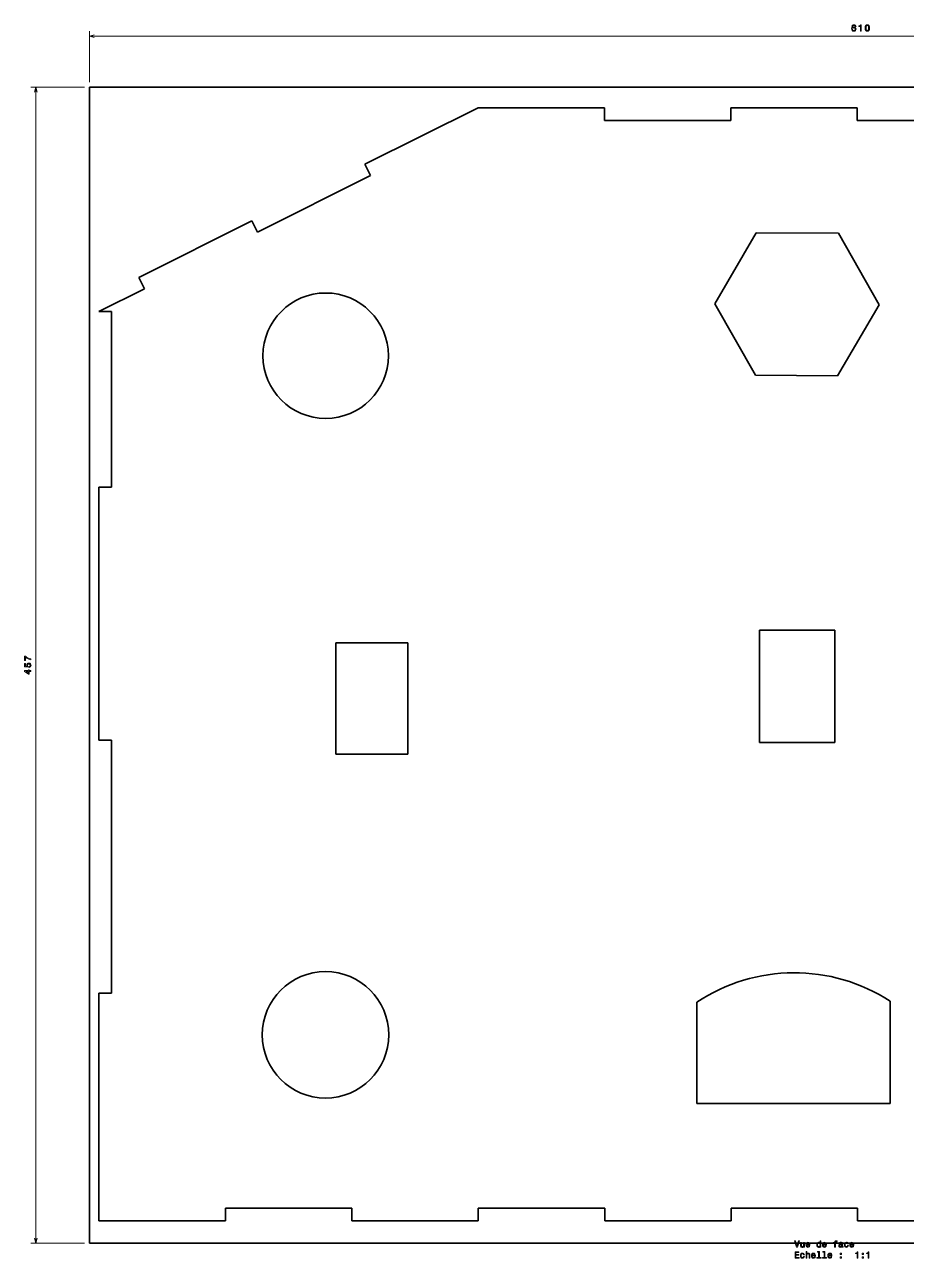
# Model space of a CAD drawing. Extents: x 94 to 729, y 59 to 547.
# Drawn here: x 93.6 to 442.3, y 59.3 to 547 of the extents above; entities that cross this region are included whole.
import ezdxf

# ---------------------------------------------------------------- set-up
doc = ezdxf.new("R2010")
doc.units = 0

msp = doc.modelspace()

# ---------------------------------------------------------------- linework, layer by layer
at = {"color": 7, "lineweight": 13}
for p, q in [((119.202271, 524.283936), (119.202271, 544.499268)), ((119.202271, 542.499268), (729.202271, 542.499268)), ((117.202271, 522.283936), (96.047363, 522.283936)), ((98.047363, 65.283936), (98.047363, 522.283936)), ((117.202271, 65.283936), (96.047363, 65.283936))]:
    msp.add_line(p, q, dxfattribs=at)
at = {"color": 7, "lineweight": 35}
for p, q in [((119.202271, 522.283936), (729.202271, 522.283936)), ((119.202271, 522.283936), (119.202271, 65.283936)), ((272.906128, 514.1651), (228.184753, 491.804443)), ((272.906128, 514.1651), (322.906128, 514.1651)), ((372.906128, 514.1651), (422.906128, 514.1651)), ((322.906128, 509.1651), (372.906128, 509.1651)), ((422.906128, 509.1651), (472.906128, 509.1651)), ((230.420837, 487.332275), (185.699463, 464.971619)), ((183.463409, 469.443787), (138.74205, 447.083069)), ((366.494843, 436.708374), (382.922241, 464.778137)), ((382.922241, 464.778137), (415.445068, 464.586487)), ((415.445068, 464.586487), (431.540466, 436.325073)), ((140.978119, 442.610962), (122.906128, 433.574951)), ((382.590271, 408.44696), (366.494843, 436.708374)), ((431.540466, 436.325073), (415.113098, 408.25531)), ((127.994522, 364.164856), (127.906128, 433.574951)), ((415.113098, 408.25531), (382.590271, 408.44696)), ((122.994522, 364.164856), (122.994522, 264.164856)), ((384.242218, 307.57843), (413.996826, 307.57843)), ((384.242218, 263.179993), (384.242218, 307.57843)), ((413.996826, 307.57843), (413.996826, 263.179993)), ((216.705688, 302.64624), (245.129364, 302.64624)), ((216.705688, 302.64624), (216.705688, 258.64624)), ((245.129364, 258.64624), (245.129364, 302.64624)), ((127.994522, 164.164856), (127.994522, 264.164856)), ((245.129364, 258.64624), (216.705688, 258.64624)), ((413.996826, 263.179993), (384.242218, 263.179993)), ((122.994522, 164.164856), (122.994522, 74.164856)), ((359.384644, 160.520996), (359.384644, 120.520996)), ((435.933105, 120.520996), (435.933105, 160.93866)), ((435.933105, 120.520996), (359.384644, 120.520996)), ((222.994507, 79.164856), (172.994507, 79.164856)), ((322.994507, 79.164856), (272.994507, 79.164856)), ((422.994507, 79.164856), (372.994507, 79.164856)), ((172.994507, 74.164856), (122.994522, 74.164856)), ((272.994507, 74.164856), (222.994507, 74.164856)), ((372.994507, 74.164856), (322.994507, 74.164856)), ((472.994507, 74.164856), (422.994507, 74.164856)), ((729.202271, 65.283936), (119.202271, 65.283936))]:
    msp.add_line(p, q, dxfattribs=at)
at = {"color": 7, "lineweight": 35, "ltscale": 0.125}
for p, q in [((322.906128, 514.1651), (322.906128, 509.1651)), ((372.906128, 514.1651), (372.906128, 509.1651)), ((422.906128, 514.1651), (422.906128, 509.1651)), ((122.906128, 433.574951), (127.906128, 433.574951)), ((122.994522, 364.164856), (127.994522, 364.164856)), ((127.994522, 264.164856), (122.994522, 264.164856)), ((127.994522, 164.164856), (122.994522, 164.164856)), ((172.994507, 74.164856), (172.994507, 79.164856)), ((222.994507, 74.164856), (222.994507, 79.164856)), ((272.994507, 74.164856), (272.994507, 79.164856)), ((322.994507, 74.164856), (322.994507, 79.164856)), ((372.994507, 74.164856), (372.994507, 79.164856)), ((422.994507, 74.164856), (422.994507, 79.164856))]:
    msp.add_line(p, q, dxfattribs=at)
at = {"color": 7, "lineweight": 35, "ltscale": 0.125001}
for p, q in [((228.184753, 491.804443), (230.420837, 487.332275)), ((185.699463, 464.971619), (183.463409, 469.443787))]:
    msp.add_line(p, q, dxfattribs=at)
at = {"color": 7, "lineweight": 35, "ltscale": 0.124999}
msp.add_line((138.74205, 447.083069), (140.978119, 442.610962), dxfattribs=at)
at = {"color": 7, "lineweight": 13}
for points in [[(422.398254, 546.325684), (422.329773, 546.617432), (422.171295, 546.833557), (421.926331, 546.970459), (421.609314, 547.017273), (421.39679, 546.992065), (421.213074, 546.923645), (421.050964, 546.811951), (420.914063, 546.653442), (420.80603, 546.455322), (420.726746, 546.213989), (420.676331, 545.929382), (420.661926, 545.608765), (420.719543, 545.09729), (420.896057, 544.726196), (421.180664, 544.502869), (421.569702, 544.427246), (421.919128, 544.492065), (422.185699, 544.661377), (422.358612, 544.927979), (422.419861, 545.266602), (422.358612, 545.608765), (422.192902, 545.871765), (421.937134, 546.037476), (421.620117, 546.095093), (421.277924, 546.023071), (421.022156, 545.817749), (421.076172, 546.213989), (421.191467, 546.498535), (421.367981, 546.667847), (421.612915, 546.725525), (421.79303, 546.696655), (421.929932, 546.621033), (422.019989, 546.494995), (422.066833, 546.325684)], [(424.137451, 544.499268), (424.46524, 544.499268), (424.46524, 547.017273), (424.220276, 547.017273), (424.155457, 546.797546), (424.025757, 546.649841), (423.827637, 546.563416), (423.553864, 546.534607), (423.553864, 546.278809), (424.137451, 546.278809)], [(426.002716, 545.720459), (426.056763, 545.154907), (426.226074, 544.751465), (426.496216, 544.50647), (426.87085, 544.427246), (427.241913, 544.50647), (427.512085, 544.751465), (427.677795, 545.154907), (427.735413, 545.720459), (427.677795, 546.28241), (427.609344, 546.505737), (427.512085, 546.689453), (427.241913, 546.934448), (426.87085, 547.017273), (426.496216, 546.934448), (426.226074, 546.685913), (426.056763, 546.28241)], [(426.348541, 545.720459), (426.37735, 546.156372), (426.467407, 546.469727), (426.629517, 546.653442), (426.87085, 546.718323), (427.108643, 546.653442), (427.270721, 546.469727), (427.360779, 546.156372), (427.389587, 545.720459), (427.360779, 545.281006), (427.270721, 544.96759), (427.108643, 544.783875), (426.87085, 544.722656), (426.629517, 544.783875), (426.467407, 544.96759), (426.37735, 545.281006)], [(422.070435, 545.262939), (422.030792, 545.036011), (421.929932, 544.863098), (421.767822, 544.747864), (421.566101, 544.711792), (421.353577, 544.747864), (421.191467, 544.859497), (421.086975, 545.03241), (421.054565, 545.259399), (421.090576, 545.482727), (421.191467, 545.652039), (421.357178, 545.760071), (421.580505, 545.799683), (421.775024, 545.760071), (421.929932, 545.65564), (422.030792, 545.486328)], [(96.047363, 295.951813), (96.047363, 296.315643), (95.452972, 296.434509), (94.898224, 296.643433), (94.383087, 296.938843), (93.900391, 297.32428), (93.60141, 297.32428), (93.60141, 295.609589), (93.929199, 295.609589), (93.929199, 296.978455), (94.415527, 296.582214), (94.923431, 296.283203), (95.463776, 296.07428)], [(95.395355, 292.890564), (95.690735, 292.969818), (95.921295, 293.146332), (96.065369, 293.405701), (96.119415, 293.737122), (96.054565, 294.100952), (95.878052, 294.385529), (95.597076, 294.565643), (95.236847, 294.634094), (94.901825, 294.572845), (94.638855, 294.399933), (94.469543, 294.129761), (94.408325, 293.780334), (94.451538, 293.510162), (94.570404, 293.301239), (93.89679, 293.4021), (93.89679, 294.497192), (93.60141, 294.497192), (93.60141, 293.160736), (94.927032, 292.962616), (94.927032, 293.250793), (94.757751, 293.459717), (94.696503, 293.726318), (94.736115, 293.956848), (94.85141, 294.133362), (95.027924, 294.245026), (95.254852, 294.284668), (95.481812, 294.245026), (95.658325, 294.129761), (95.769989, 293.953247), (95.809601, 293.726318), (95.784393, 293.53537), (95.701538, 293.387695), (95.571869, 293.279602), (95.395355, 293.225586)], [(96.047363, 291.313477), (96.047363, 291.637695), (95.427765, 291.637695), (95.427765, 291.994324), (95.139587, 291.994324), (95.139587, 291.637695), (93.60141, 291.637695), (93.60141, 291.309875), (95.110779, 290.214783), (95.427765, 290.214783), (95.427765, 291.313477)], [(95.139587, 290.517365), (94.019257, 291.313477), (95.139587, 291.313477)], [(399.661407, 66.199463), (399.034607, 64.070503), (398.389801, 66.199463), (398.047577, 66.199463), (398.854492, 63.695862), (399.214722, 63.695862), (400.003632, 66.199463)], [(401.948883, 65.630302), (401.631866, 65.630302), (401.631866, 64.513588), (401.595856, 64.254219), (401.491394, 64.066902), (401.329285, 63.951626), (401.11673, 63.915604), (400.947449, 63.94442), (400.839355, 64.030876), (400.778137, 64.178574), (400.763733, 64.387505), (400.763733, 65.630302), (400.446716, 65.630302), (400.446716, 64.358688), (400.45752, 64.102921), (400.52597, 63.890385), (400.734894, 63.695862), (401.069916, 63.627419), (401.250031, 63.652634), (401.404938, 63.717476), (401.538208, 63.829147), (401.646271, 63.991249), (401.646271, 63.695862), (401.948883, 63.695862)], [(402.903473, 64.57122), (404.171509, 64.57122), (404.17511, 64.718918), (404.117462, 65.133179), (403.958954, 65.442978), (403.706787, 65.630302), (403.371796, 65.698746), (403.043976, 65.626694), (402.791809, 65.424965), (402.6297, 65.09716), (402.572083, 64.664879), (402.626099, 64.221802), (402.788208, 63.897591), (403.036774, 63.695862), (403.360992, 63.627419), (403.641968, 63.674248), (403.872498, 63.796726), (404.041809, 63.991249), (404.139069, 64.250618), (403.825684, 64.250618), (403.760834, 64.106522), (403.667175, 63.998455), (403.400604, 63.911999), (403.195282, 63.951626), (403.040375, 64.077705), (402.939514, 64.283035), (402.903473, 64.560417)], [(402.903473, 64.837791), (402.943115, 65.086349), (403.040375, 65.270073), (403.18808, 65.381744), (403.382599, 65.421364), (403.573517, 65.381744), (403.721222, 65.270073), (403.811279, 65.086349), (403.843689, 64.837791)], [(408.152039, 63.994854), (408.152039, 63.695862), (408.469055, 63.695862), (408.469055, 66.282318), (408.15564, 66.282318), (408.15564, 65.334908), (407.914307, 65.608688), (407.766602, 65.673531), (407.59729, 65.698746), (407.291107, 65.626694), (407.053345, 65.424965), (406.898438, 65.100761), (406.844421, 64.664879), (406.898438, 64.229004), (407.053345, 63.901192), (407.291107, 63.695862), (407.59729, 63.627419), (407.766602, 63.652634), (407.917908, 63.717476)], [(407.651337, 65.414162), (407.86026, 65.363731), (408.018768, 65.223236), (408.112427, 64.98909), (408.148438, 64.664879), (408.112427, 64.337074), (408.018768, 64.102921), (407.86026, 63.958832), (407.651337, 63.911999), (407.453186, 63.958832), (407.30191, 64.102921), (407.20105, 64.340675), (407.16861, 64.664879), (407.20105, 64.985489), (407.30191, 65.219635), (407.453186, 65.363731)], [(409.409241, 64.57122), (410.677277, 64.57122), (410.680878, 64.718918), (410.62323, 65.133179), (410.464722, 65.442978), (410.212555, 65.630302), (409.877563, 65.698746), (409.549744, 65.626694), (409.297577, 65.424965), (409.135468, 65.09716), (409.07785, 64.664879), (409.131866, 64.221802), (409.293976, 63.897591), (409.542542, 63.695862), (409.86673, 63.627419), (410.147736, 63.674248), (410.378265, 63.796726), (410.547577, 63.991249), (410.644836, 64.250618), (410.331451, 64.250618), (410.266602, 64.106522), (410.172943, 63.998455), (409.906372, 63.911999), (409.70105, 63.951626), (409.546143, 64.077705), (409.445282, 64.283035), (409.409241, 64.560417)], [(409.409241, 64.837791), (409.448883, 65.086349), (409.546143, 65.270073), (409.693848, 65.381744), (409.888367, 65.421364), (410.079285, 65.381744), (410.22699, 65.270073), (410.317017, 65.086349), (410.349457, 64.837791)], [(413.908539, 65.295288), (413.908539, 63.695862), (414.225525, 63.695862), (414.225525, 65.295288), (414.945984, 65.295288), (414.945984, 65.56546), (414.225525, 65.56546), (414.225525, 65.684334), (414.250763, 65.82843), (414.333618, 65.92569), (414.474091, 65.983322), (414.675812, 66.004936), (414.945984, 65.990532), (414.945984, 66.264305), (414.60376, 66.282318), (414.293976, 66.249893), (414.07785, 66.152634), (413.948151, 65.983322), (413.908539, 65.741974), (413.908539, 65.56546), (413.328552, 65.56546), (413.328552, 65.295288)], [(416.786774, 63.948025), (416.786774, 63.937218), (416.804779, 63.814739), (416.858826, 63.728283), (417.085754, 63.65984), (417.262268, 63.688656), (417.262268, 63.933613), (417.186615, 63.922806), (417.085754, 63.969639), (417.067749, 64.113731), (417.067749, 65.115173), (417.024536, 65.370934), (416.898438, 65.551048), (416.678711, 65.659119), (416.368896, 65.698746), (416.066315, 65.655518), (415.842957, 65.533035), (415.702484, 65.342117), (415.65564, 65.089951), (415.65564, 65.068336), (415.940247, 65.068336), (415.965454, 65.219635), (416.044708, 65.327705), (416.174377, 65.392548), (416.358093, 65.417763), (416.534607, 65.39975), (416.660706, 65.345718), (416.736328, 65.25206), (416.761566, 65.122375), (416.747131, 64.971077), (416.689514, 64.895432), (416.54541, 64.859406), (416.275238, 64.830589), (415.965454, 64.765747), (415.745697, 64.650475), (415.616028, 64.47036), (415.576385, 64.203789), (415.612427, 63.966034), (415.724091, 63.78952), (415.904205, 63.677849), (416.152771, 63.638226), (416.487793, 63.713875)], [(416.750763, 64.373093), (416.70752, 64.185776), (416.592255, 64.041679), (416.419342, 63.948025), (416.206787, 63.915604), (416.069916, 63.933613), (415.972656, 63.991249), (415.911407, 64.092117), (415.893402, 64.232605), (415.907806, 64.358688), (415.965454, 64.448746), (416.195984, 64.549606), (416.487793, 64.592834), (416.750763, 64.679291)], [(419.038208, 64.98909), (419.351624, 64.98909), (419.286774, 65.277275), (419.131866, 65.504219), (418.890533, 65.644707), (418.577118, 65.698746), (418.231293, 65.626694), (417.968323, 65.424965), (417.802612, 65.09716), (417.744995, 64.657677), (417.799011, 64.221802), (417.961121, 63.897591), (418.216888, 63.695862), (418.566315, 63.627419), (418.876099, 63.681454), (419.117462, 63.832748), (419.283173, 64.070503), (419.355225, 64.387505), (419.052612, 64.387505), (418.998596, 64.185776), (418.897736, 64.034477), (418.753632, 63.940819), (418.577118, 63.911999), (418.357391, 63.958832), (418.198883, 64.102921), (418.101624, 64.337074), (418.069183, 64.668488), (418.101624, 64.992691), (418.202484, 65.226845), (418.364594, 65.370934), (418.577118, 65.421364), (418.764435, 65.388947), (418.904938, 65.306091), (418.998596, 65.169205)], [(420.252197, 64.57122), (421.520203, 64.57122), (421.523804, 64.718918), (421.466156, 65.133179), (421.307678, 65.442978), (421.055511, 65.630302), (420.72049, 65.698746), (420.39267, 65.626694), (420.140533, 65.424965), (419.978424, 65.09716), (419.920776, 64.664879), (419.974823, 64.221802), (420.136932, 63.897591), (420.385468, 63.695862), (420.709686, 63.627419), (420.990662, 63.674248), (421.221222, 63.796726), (421.390533, 63.991249), (421.487793, 64.250618), (421.174377, 64.250618), (421.109528, 64.106522), (421.015869, 63.998455), (420.749298, 63.911999), (420.543976, 63.951626), (420.389069, 64.077705), (420.288208, 64.283035), (420.252197, 64.560417)], [(420.252197, 64.837791), (420.291809, 65.086349), (420.389069, 65.270073), (420.536774, 65.381744), (420.731293, 65.421364), (420.922211, 65.381744), (421.069916, 65.270073), (421.159973, 65.086349), (421.192383, 64.837791)], [(398.278137, 59.376698), (399.863129, 59.376698), (399.863129, 59.679291), (398.609528, 59.679291), (398.609528, 60.525833), (399.726257, 60.525833), (399.726257, 60.824825), (398.609528, 60.824825), (398.609528, 61.574104), (399.83432, 61.574104), (399.83432, 61.876698), (398.278137, 61.876698)], [(401.689514, 60.669926), (402.002899, 60.669926), (401.93808, 60.958111), (401.783173, 61.185055), (401.541809, 61.325546), (401.228424, 61.379578), (400.882599, 61.307533), (400.619629, 61.105804), (400.453918, 60.777996), (400.396271, 60.338512), (400.450317, 59.902634), (400.612427, 59.578426), (400.868195, 59.376698), (401.217621, 59.308254), (401.527405, 59.362289), (401.768768, 59.513584), (401.934479, 59.751339), (402.0065, 60.06834), (401.703918, 60.06834), (401.649872, 59.866611), (401.549011, 59.715313), (401.404938, 59.621655), (401.228424, 59.592834), (401.008667, 59.639668), (400.850159, 59.783756), (400.752899, 60.017906), (400.72049, 60.349319), (400.752899, 60.673527), (400.85379, 60.907677), (401.015869, 61.051769), (401.228424, 61.102203), (401.415741, 61.069782), (401.556213, 60.986927), (401.649872, 60.85004)], [(402.626099, 59.376698), (402.943115, 59.376698), (402.943115, 60.493412), (402.975525, 60.749176), (403.079987, 60.936497), (403.242096, 61.051769), (403.458252, 61.094997), (403.631165, 61.058975), (403.739227, 60.961712), (403.793243, 60.799606), (403.811279, 60.583469), (403.811279, 59.376698), (404.128265, 59.376698), (404.128265, 60.648312), (404.113861, 60.904076), (404.049011, 61.116611), (403.836487, 61.311134), (403.505066, 61.379578), (403.324951, 61.354362), (403.170044, 61.285919), (403.040375, 61.177849), (402.943115, 61.030155), (402.943115, 61.963154), (402.626099, 61.963154)], [(405.072083, 60.252056), (406.340088, 60.252056), (406.343689, 60.399754), (406.286041, 60.814018), (406.127563, 61.123817), (405.875397, 61.311134), (405.540375, 61.379578), (405.212555, 61.307533), (404.960419, 61.105804), (404.798309, 60.777996), (404.740662, 60.345718), (404.794708, 59.902634), (404.956787, 59.578426), (405.205353, 59.376698), (405.529572, 59.308254), (405.810547, 59.355083), (406.041107, 59.477562), (406.210419, 59.672085), (406.307678, 59.931454), (405.994263, 59.931454), (405.929413, 59.787361), (405.835754, 59.679291), (405.569183, 59.592834), (405.363861, 59.632462), (405.208954, 59.758541), (405.108093, 59.963875), (405.072083, 60.241249)], [(405.072083, 60.518627), (405.111694, 60.767189), (405.208954, 60.950905), (405.356659, 61.062576), (405.551178, 61.102203), (405.742096, 61.062576), (405.889801, 60.950905), (405.979858, 60.767189), (406.012268, 60.518627)], [(407.593689, 61.696583), (407.593689, 59.643269), (406.941681, 59.643269), (406.941681, 59.376698), (408.559113, 59.376698), (408.559113, 59.643269), (407.910706, 59.643269), (407.910706, 61.963154), (407.096558, 61.963154), (407.096558, 61.696583)], [(409.762268, 61.696583), (409.762268, 59.643269), (409.11026, 59.643269), (409.11026, 59.376698), (410.727692, 59.376698), (410.727692, 59.643269), (410.079285, 59.643269), (410.079285, 61.963154), (409.265167, 61.963154), (409.265167, 61.696583)], [(411.57785, 60.252056), (412.845856, 60.252056), (412.849457, 60.399754), (412.791809, 60.814018), (412.633301, 61.123817), (412.381165, 61.311134), (412.046143, 61.379578), (411.718323, 61.307533), (411.466156, 61.105804), (411.304077, 60.777996), (411.246429, 60.345718), (411.300476, 59.902634), (411.462555, 59.578426), (411.711121, 59.376698), (412.035339, 59.308254), (412.316315, 59.355083), (412.546844, 59.477562), (412.716156, 59.672085), (412.813416, 59.931454), (412.500031, 59.931454), (412.435181, 59.787361), (412.341522, 59.679291), (412.074951, 59.592834), (411.869629, 59.632462), (411.714722, 59.758541), (411.613861, 59.963875), (411.57785, 60.241249)], [(411.57785, 60.518627), (411.617462, 60.767189), (411.714722, 60.950905), (411.862427, 61.062576), (412.056946, 61.102203), (412.247864, 61.062576), (412.395569, 60.950905), (412.485626, 60.767189), (412.518036, 60.518627)], [(416.134766, 60.774391), (416.631866, 60.774391), (416.631866, 61.311134), (416.134766, 61.311134)], [(416.134766, 59.376698), (416.631866, 59.376698), (416.631866, 59.913441), (416.134766, 59.913441)], [(422.824249, 59.376698), (423.152039, 59.376698), (423.152039, 61.894711), (422.907104, 61.894711), (422.842255, 61.674969), (422.712555, 61.527275), (422.514435, 61.440819), (422.240662, 61.411999), (422.240662, 61.156235), (422.824249, 61.156235)], [(424.809113, 60.774391), (425.306213, 60.774391), (425.306213, 61.311134), (424.809113, 61.311134)], [(424.809113, 59.376698), (425.306213, 59.376698), (425.306213, 59.913441), (424.809113, 59.913441)], [(427.161407, 59.376698), (427.489227, 59.376698), (427.489227, 61.894711), (427.244263, 61.894711), (427.179443, 61.674969), (427.049744, 61.527275), (426.851624, 61.440819), (426.57785, 61.411999), (426.57785, 61.156235), (427.161407, 61.156235)]]:
    msp.add_lwpolyline(points, close=True, dxfattribs=at)
for points in [[(121.134125, 543.016907), (119.202271, 542.499268), (121.134125, 541.981628)], [(98.565002, 520.352112), (98.047363, 522.283936), (97.529724, 520.352112)], [(97.529724, 67.21579), (98.047363, 65.283936), (98.565002, 67.21579)]]:
    msp.add_lwpolyline(points, dxfattribs=at)
at = {"color": 7, "lineweight": 35}
for centre, radius in [((212.642761, 416.142761), 24.792995), ((212.590332, 147.661926), 25)]:
    msp.add_circle(centre, radius, dxfattribs=at)
msp.add_arc((397.976044, 102.600342), 69.599575, 56.950534, 123.674727, dxfattribs=at)

doc.saveas('drawing.dxf')
